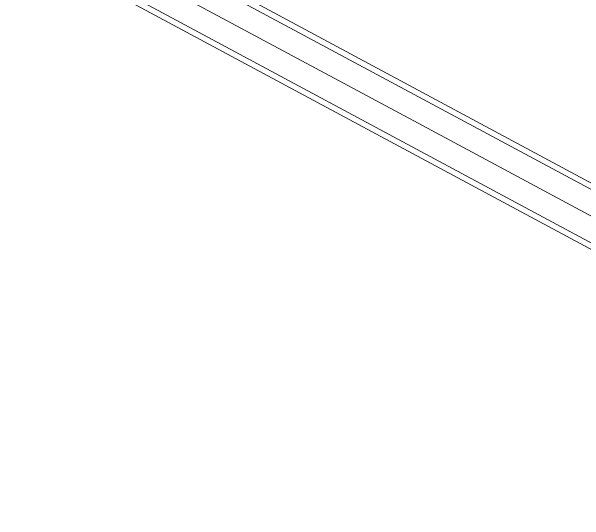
# Model space of a CAD drawing. Header units: millimetres. Extents: x -6949 to 83354, y -55091 to 16861.
# Drawn here: x 16761 to 17755, y 9890 to 10774 of the extents above; entities that cross this region are included whole.
import ezdxf

# ---------------------------------------------------------------- set-up
doc = ezdxf.new("R2010")
doc.units = ezdxf.units.MM
doc.layers.add('A-DETL', color=7, linetype='Continuous', lineweight=18, true_color=0x00a600)
doc.layers.add('S-BEAM', color=7, linetype='Continuous', lineweight=18)

msp = doc.modelspace()

# ---------------------------------------------------------------- linework, layer by layer
at = {"layer": 'A-DETL'}
for p, q in [((15000, 11905), (17466.48, 10579.68)), ((17466.48, 10579.68), (18750, 9890))]:
    msp.add_line(p, q, dxfattribs=at)
at = {"layer": 'S-BEAM'}
for p, q in [((18374.26, 10149.57), (15760.73, 11553.9)), ((18369.52, 10140.76), (15756, 11545.1)), ((15717.37, 11473.22), (18330.9, 10068.88)), ((15712.64, 11464.41), (18326.17, 10060.07))]:
    msp.add_line(p, q, dxfattribs=at)

doc.saveas('drawing.dxf')
